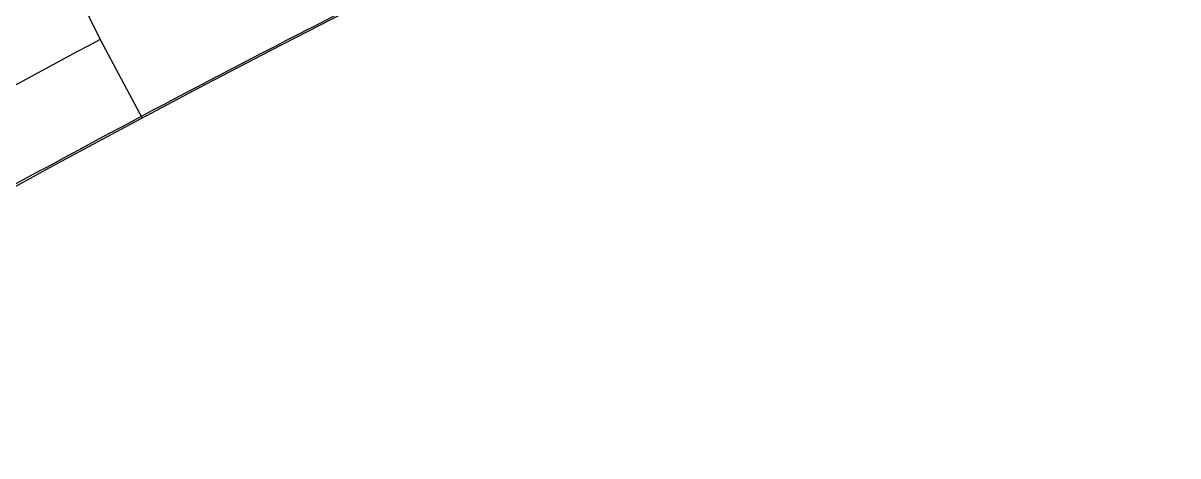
# Model space of a CAD drawing. Header units: millimetres. Extents: x 13515 to 183937, y -33900 to -660.
# Drawn here: x 118545.39 to 118576.47, y -19249.82 to -19238.18 of the extents above; entities that cross this region are included whole.
import ezdxf

# ---------------------------------------------------------------- set-up
doc = ezdxf.new("R2010")
doc.units = ezdxf.units.MM
doc.header["$LTSCALE"] = 100
doc.header["$MEASUREMENT"] = 0
doc.layers.get('0').update_dxf_attribs({"linetype": 'CONTINUOUS'})
doc.layers.add('ELE9', color=9, linetype='CONTINUOUS')

# ---------------------------------------------------------------- blocks, each defined once
blk = doc.blocks.new('FGHJ')
at = {"layer": 'ELE9', "ltscale": 0.1}
for points in [[(37030999.1, 67646.3), (37004299.1, 67646.3, 0.414214), (36980799.1, 44146.3), (36980799.1, 24146.3)], [(37030999.1, 67346.3), (37004299.1, 67346.3, 0.414214), (36981099.1, 44146.3), (36981099.1, 24146.3)], [(36993331.7, 64764, 0.0156), (36992063.3, 64039.3), (36992071.9, 64024.5), (36991465.6, 63674.5), (36991471.7, 63664, 0.059062), (36987249.1, 60120.2)]]:
    blk.add_lwpolyline(points, format="xyb", dxfattribs=at)
for points in [[(36993198.9, 65033.2), (36993331.7, 64764)], [(36993331.7, 64764), (36993403.6, 64628.7)]]:
    blk.add_lwpolyline(points, dxfattribs=at)
for start, end in [(114.5428, 117.95528), (117.95528, 121.17103)]:
    blk.add_arc((37004308.5, 44080.9), 23265.4, start, end, dxfattribs=at)

msp = doc.modelspace()

# ---------------------------------------------------------------- block references
at = {"xscale": 0.01565102769230769, "yscale": 0.01565102769230769, "zscale": 0.01565102769230769}
msp.add_blockref('FGHJ', (-460436.194, -20252.242), dxfattribs=at)

doc.saveas('drawing.dxf')
